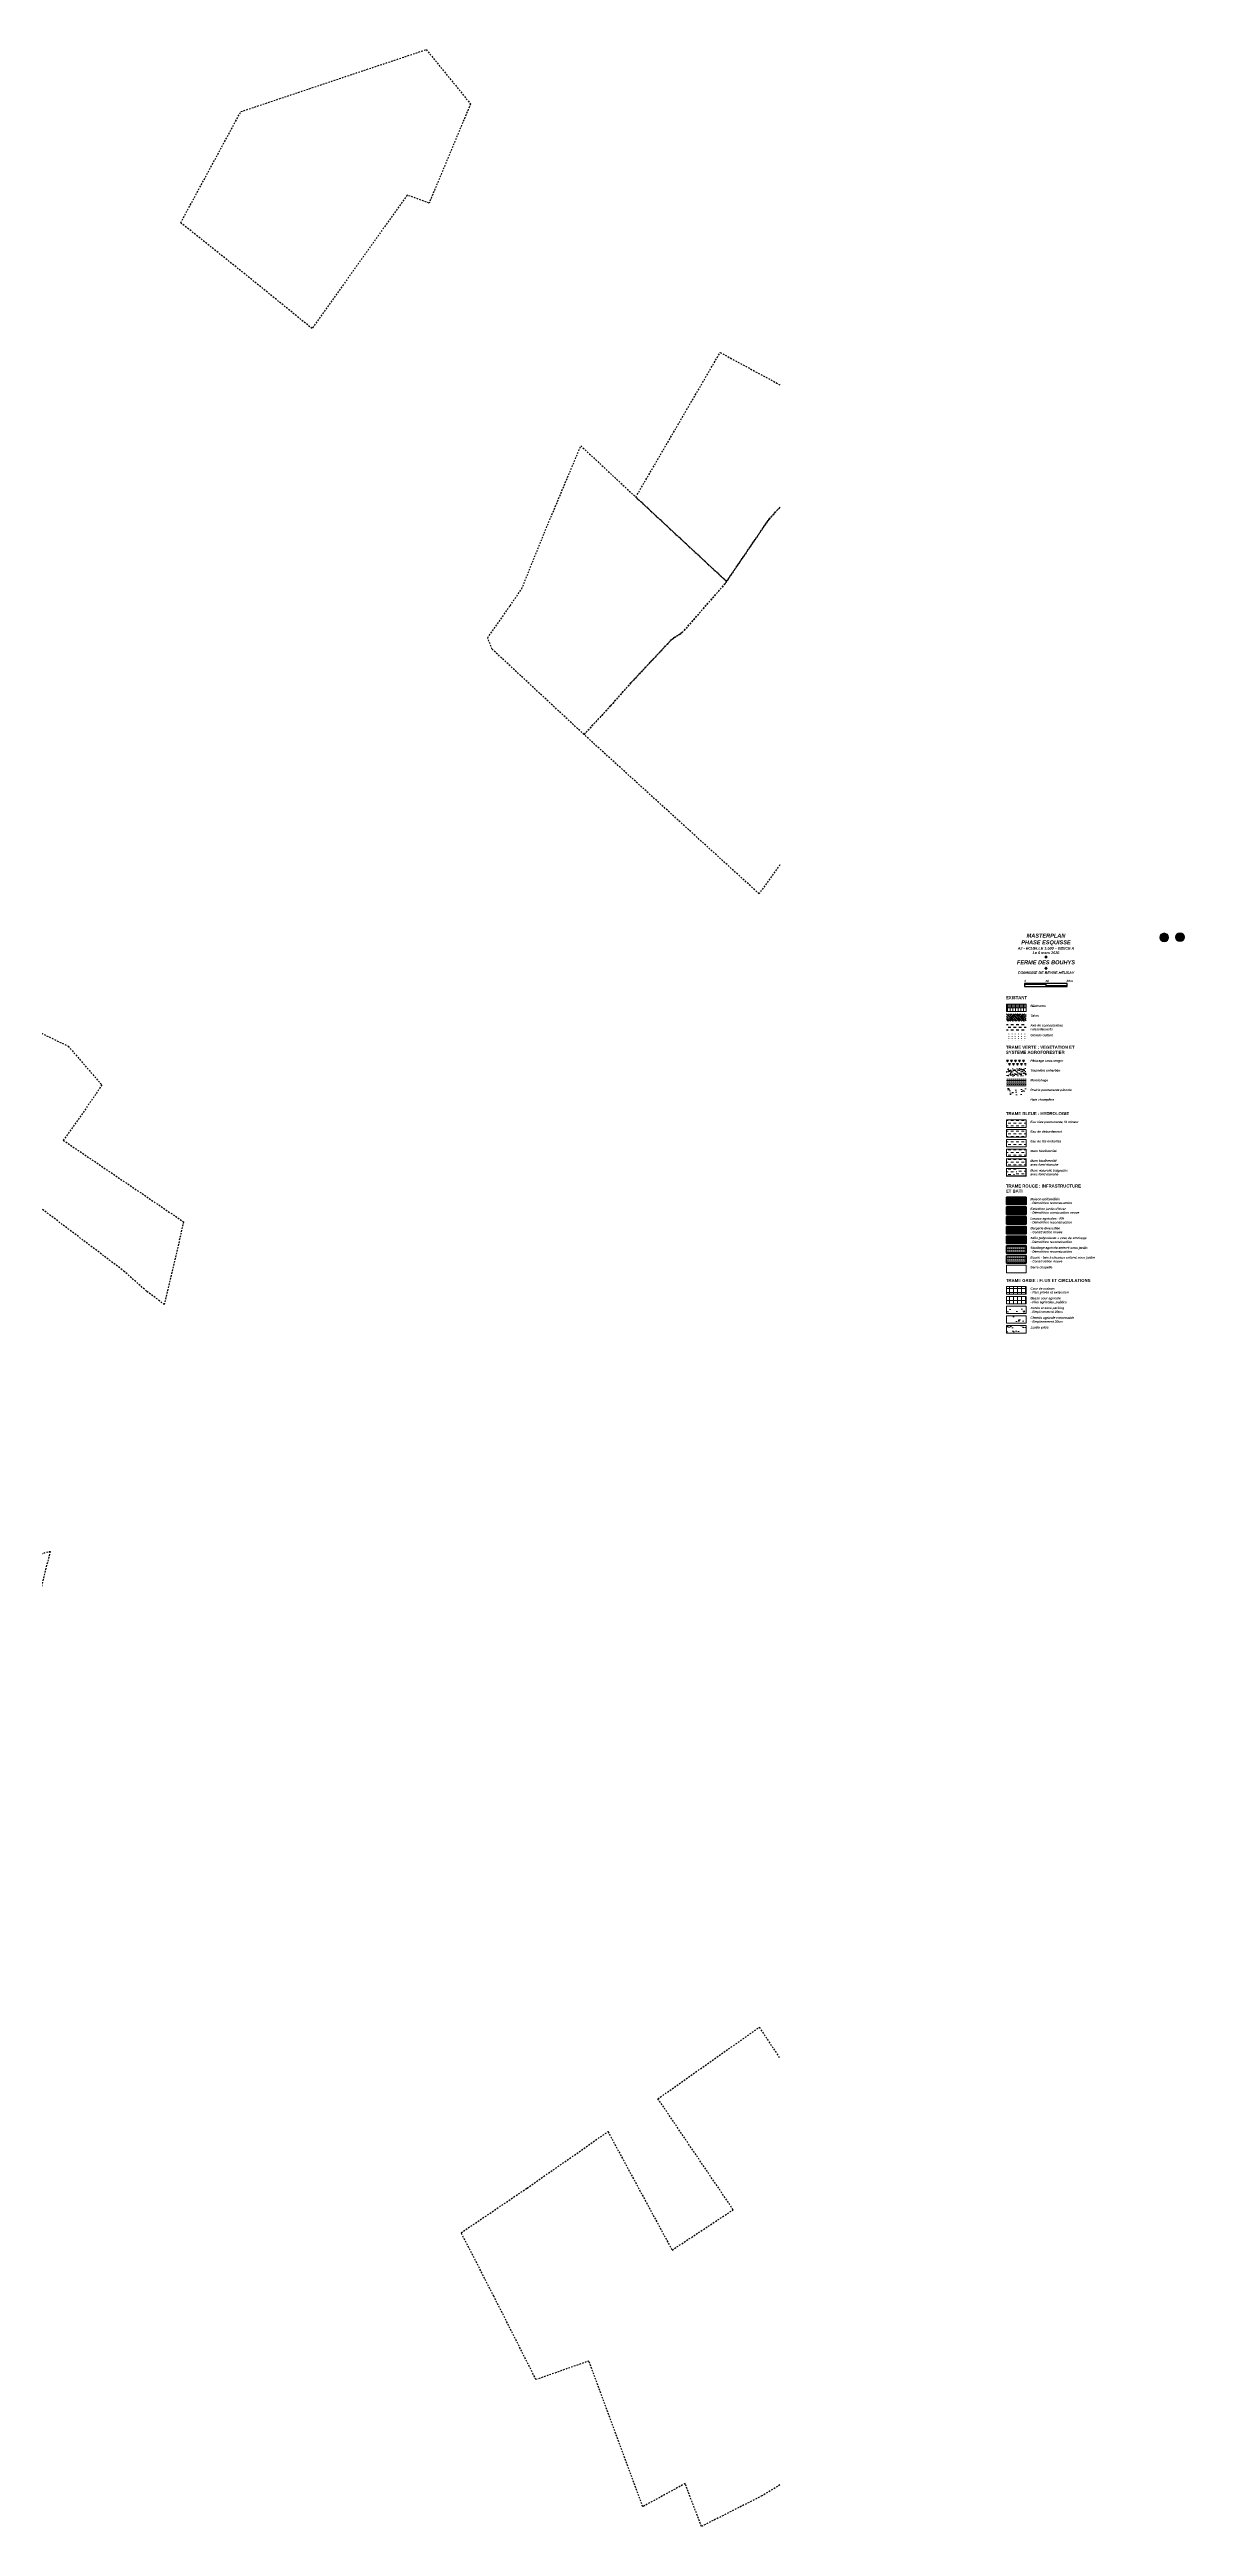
# Model space of a CAD drawing. Header units: centimetres. Extents: x 0 to 642158, y -847 to 649707.
# Drawn here: x 243738 to 244269, y 146318 to 147479 of the extents above; entities that cross this region are included whole.
import ezdxf

# ---------------------------------------------------------------- set-up
doc = ezdxf.new("R2010")
doc.units = ezdxf.units.CM
doc.header["$MEASUREMENT"] = 0
doc.linetypes.add('JIS_02_0.7', pattern=[1.35, 0.75, -0.6])
doc.layers.add('MEV_affectation terres_Ha', color=7, linetype='Continuous', lineweight=15, transparency=0.32)
doc.layers.add('MEV_flux_Ha', color=7, linetype='Continuous', lineweight=15, transparency=0.32)
for name, color, linetype, lineweight in [('MEV_batiment_Ha', 7, 'Continuous', 15), ('MEV_batiment_V', 7, 'Continuous', 20), ('MEV_hydro_V', 5, 'Continuous', 15), ('MEV_legende', 7, 'Continuous', 5), ('MEV_sol_Ha', 252, 'Continuous', 5), ('WAL_parcellaire agricole', 7, 'JIS_02_0.7', 25)]:
    doc.layers.add(name, color=color, linetype=linetype, lineweight=lineweight)
doc.layers.add('MEV_hydro_Ha', color=7, linetype='Continuous', lineweight=30, true_color=0x0000f9)
doc.styles.add('MEV 1', font='Helvetica.ttf')
pattern_1 = [(0, (52365.43964787683, 9082.236219999235), (1.25, 1.25), [1.25, -1.25])]
pattern_2 = [(90, (52365.43964787683, 9082.236219999235), (-1.875, 3.33066907387547e-16), []), (180, (52365.43964787683, 9082.236219999235), (-3.33066907387547e-16, -1.875), [])]
pattern_3 = [(95, (52365.43964787683, 9086.795171928447), (5.515519991722208, 4.628070788119675), [0.75, -8.25]), (40.00000000000002, (52365.43964787683, 9086.795171928447), (-6.299921673908858, 4.337681495980274), [0.6, -6.6]), (145.45144446, (52365.89927453245, 9087.180844491988), (-0.7844016433795993, 8.965752213322599), [0.63740192, -7.01142112]), (91.18419999999988, (52364.02543431445, 9088.20938549083), (8.71693387946328, 6.376137762145186), [1.124999999999999, -12.37499999999999]), (141.63563549, (52364.75184547846, 9088.740729836543), (-0.2790006838437638, 13.49711668190895), [0.95610342, -10.5171376]), (36.18416399000002, (52364.02543431445, 9088.20938549083), (-0.2790006846561939, 13.49711667396096), [0.9, -9.90000001]), (66, (52365.08609448624, 9088.562938881427), (7.067715721143024, 1.373824764677699), [0.7499999999999989, -8.249999999999982]), (11.00000000000003, (52365.08609448624, 9088.562938881427), (-3.407085930619541, 6.848084353987662), [0.6, -6.6]), (116.45144474, (52365.67507079235, 9088.677424277616), (3.660629749971533, 8.22190905583728), [0.6374019000000001, -7.01142112]), (82.50000000000001, (52365.43964787683, 9086.795171928447), (-2.267931853063402, 2.439898176125473), [0, -6.519999999999991, 0, -6.699999999999991, 0, -6.624999999999991]), (52.49999999999999, (52365.43964787683, 9086.795171928447), (-0.9287294220246003, 4.649094499003634), [0, -3.82, 0, -6.37, 0, -2.525]), (12.5, (52363.86279975477, 9085.218323806388), (3.934181673192062, 3.615207618148606), [0, -2.5, 0, -7.8, 0, -10.35]), (2.499999999999997, (52363.15569297361, 9084.511217025225), (3.415899831984662, 4.831598068739489), [0, -3.25, 0, -5.18, 0, -7.35])]

msp = doc.modelspace()

# ---------------------------------------------------------------- hatches: boundary and pattern name
at = {"layer": 'MEV_affectation terres_Ha'}
h = msp.add_hatch(color=2, dxfattribs=at)
h.dxf.hatch_style = 1
edge = h.paths.add_edge_path()
edge.add_arc((244259.7134432892, 147062.9618104201), 2.071368087149498, 0, 360)
at = {"layer": 'MEV_affectation terres_Ha', "true_color": 0xffffff}
h = msp.add_hatch(color=7, dxfattribs=at)
h.dxf.hatch_style = 1
edge = h.paths.add_edge_path()
edge.add_arc((244267.0992578612, 147063.0769000103), 2.071368087149498, 0, 360)
at = {"layer": 'MEV_affectation terres_Ha'}
h = msp.add_hatch(dxfattribs=at)
h.set_pattern_fill('ACAD_ISO07W100', color=250, scale=0.3, angle=90)
h.set_pattern_definition([(90, (52365.43964787683, 9082.236219999235), (-1.5, 9.184850993605148e-17), [0.15, -0.8999999999999999])])
h.paths.add_polyline_path([(244185.8944188386, 147018.0817775007), (244194.9824323386, 147018.0817775007), (244194.9824323386, 147014.5795538153), (244185.8944188386, 147014.5795538153)])
h = msp.add_hatch(dxfattribs=at)
h.set_pattern_fill('TRIANG', color=256, scale=5)
h.set_pattern_definition([(59.99999999999999, (52365.43964787683, 9077.677268070023), (-0.9374999981849642, 1.623797631047911), [0.9375, -0.9375]), (120, (52365.43964787683, 9077.677268070023), (-1.874999998184965, 1.047911479812313e-09), [0.9375, -0.9375]), (0, (52364.97089787683, 9078.489166885032), (0.9375, 1.62379763), [0.9375, -0.9375])])
h.paths.add_polyline_path([(244185.8944188386, 147006.0858528009), (244194.9824323386, 147006.0858528009), (244194.9824323386, 147002.5836291155), (244185.8944188386, 147002.5836291155)])
h = msp.add_hatch(dxfattribs=at)
h.set_pattern_fill('AR-SAND', color=256, scale=0.75)
h.set_pattern_definition([(37.50000000000001, (52365.43964787683, 9077.677268070023), (-0.04724501858220612, 1.445117826759869), [0, -1.14, 0, -1.275, 0, -1.21875]), (7.499999999999999, (52365.43964787683, 9077.677268070023), (1.327332528950795, 2.116609548922305), [0, -0.615, 0, -1.0275, 0, -0.39375]), (327.5, (52364.51714787685, 9077.677268070023), (2.335606396313621, 0.004244290152723373), [0, -0.375, 0, -1.35, 0, -1.7625]), (317.5, (52364.51714787685, 9077.677268070023), (2.25459495342922, 0.658256673700687), [0, -0.1875, 0, -0.885, 0, -1.0125])])
h.paths.add_polyline_path([(244185.8944188386, 147001.5330420575), (244194.9824323386, 147001.5330420575), (244194.9824323386, 146998.0308183572), (244185.8944188386, 146998.0308183572)])
h = msp.add_hatch(dxfattribs=at)
h.set_pattern_fill('ANSI33', scale=5, angle=135)
h.set_pattern_definition([(180, (52365.43964787683, 9082.236219999235), (-2.220446049250313e-16, -1.25), []), (180, (52364.81464787788, 9082.861219998187), (-2.220446049250313e-16, -1.25), [0.625, -0.3125])])
h.paths.add_polyline_path([(244185.8944188386, 146996.9740901283), (244194.9824323386, 146996.9740901283), (244194.9824323386, 146993.4718664429), (244185.8944188386, 146993.4718664429)])
h = msp.add_hatch(dxfattribs=at)
h.set_pattern_fill('AR-SAND', scale=2)
h.set_pattern_definition([(37.50000000000001, (52365.43964787683, 9082.236219999235), (-0.1259867162192163, 3.853647538026317), [0, -3.04, 0, -3.4, 0, -3.25]), (7.499999999999999, (52365.43964787683, 9082.236219999235), (3.539553410535454, 5.644292130459481), [0, -1.64, 0, -2.74, 0, -1.05]), (327.5, (52362.97964787684, 9082.236219999235), (6.22828372350299, 0.011318107073929), [0, -1, 0, -3.6, 0, -4.7]), (317.5, (52362.97964787684, 9082.236219999235), (6.012253209144587, 1.755351129868499), [0, -0.5, 0, -2.36, 0, -2.7])])
h.paths.add_polyline_path([(244185.8944188386, 146992.415138214), (244194.9824323386, 146992.415138214), (244194.9824323386, 146988.9129145286), (244185.8944188386, 146988.9129145286)])
at = {"layer": 'MEV_affectation terres_Ha', "true_color": 0xffffff}
h = msp.add_hatch(dxfattribs=at)
h.set_pattern_fill('DASH', scale=10)
h.set_pattern_definition(pattern_1)
h.paths.add_polyline_path([(244185.8944188386, 146977.4607097356), (244194.9824323386, 146977.4607097356), (244194.9824323386, 146973.9584860502), (244185.8944188386, 146973.9584860502)])
h = msp.add_hatch(dxfattribs=at)
h.set_pattern_fill('DASH', scale=10)
h.set_pattern_definition(pattern_1)
h.paths.add_polyline_path([(244185.8944188386, 146972.9078989922), (244194.9824323386, 146972.9078989922), (244194.9824323386, 146969.4056752919), (244185.8944188386, 146969.4056752919)])
h = msp.add_hatch(dxfattribs=at)
h.set_pattern_fill('DASH', scale=10)
h.set_pattern_definition(pattern_1)
h.paths.add_polyline_path([(244185.8944188386, 146968.3489470629), (244194.9824323386, 146968.3489470629), (244194.9824323386, 146964.8467233776), (244185.8944188386, 146964.8467233776)])
h = msp.add_hatch(dxfattribs=at)
h.set_pattern_fill('DASH', scale=10)
h.set_pattern_definition(pattern_1)
h.paths.add_polyline_path([(244185.8944188386, 146963.7899951337), (244194.9824323386, 146963.7899951337), (244194.9824323386, 146960.2877714483), (244185.8944188386, 146960.2877714483)])
h = msp.add_hatch(dxfattribs=at)
h.set_pattern_fill('DASH', scale=10)
h.set_pattern_definition([(0, (52365.43964787683, 9077.677268070023), (1.25, 1.25), [1.25, -1.25])])
h.paths.add_polyline_path([(244185.8944188386, 146959.2310432045), (244194.9824323386, 146959.2310432045), (244194.9824323386, 146955.7288195191), (244185.8944188386, 146955.7288195191)])
h = msp.add_hatch(dxfattribs=at)
h.set_pattern_fill('DASH', scale=10)
h.set_pattern_definition([(0, (52365.43964787683, 9073.118316140812), (1.25, 1.25), [1.25, -1.25])])
h.paths.add_polyline_path([(244185.8944188386, 146954.6720912753), (244191.9500555877, 146954.6720912753), (244189.0177688159, 146951.1698675899), (244185.8944188386, 146951.1698675899)])
h = msp.add_hatch(dxfattribs=at)
h.set_pattern_fill('DASH', scale=10)
h.set_pattern_definition(pattern_1)
h.paths.add_polyline_path([(244191.8839172342, 146954.6720912753), (244189.0209838747, 146951.1698675899), (244194.9824323386, 146951.1698675899), (244194.9824323386, 146954.6720912753)])
at = {"layer": 'MEV_affectation terres_Ha', "true_color": 0xf40000}
h = msp.add_hatch(color=1, dxfattribs=at)
h.dxf.hatch_style = 1
h.paths.add_polyline_path([(244185.8944188386, 146941.2554680399), (244194.9824323386, 146941.2554680399), (244194.9824323386, 146937.7532443546), (244185.8944188386, 146937.7532443546)])
at = {"layer": 'MEV_affectation terres_Ha', "true_color": 0xf97c00}
h = msp.add_hatch(color=30, dxfattribs=at)
h.dxf.hatch_style = 1
h.paths.add_polyline_path([(244185.8944188386, 146936.7026572965), (244194.9824323386, 146936.7026572965), (244194.9824323386, 146933.2004335962), (244185.8944188386, 146933.2004335962)])
at = {"layer": 'MEV_affectation terres_Ha'}
h = msp.add_hatch(color=150, dxfattribs=at)
h.dxf.hatch_style = 1
h.paths.add_polyline_path([(244185.8944188386, 146932.1437053673), (244194.9824323386, 146932.1437053673), (244194.9824323386, 146928.6414816819), (244185.8944188386, 146928.6414816819)])
at = {"layer": 'MEV_affectation terres_Ha', "true_color": 0x009500}
h = msp.add_hatch(color=94, dxfattribs=at)
h.dxf.hatch_style = 1
h.paths.add_polyline_path([(244185.8944188386, 146927.5847534381), (244194.9824323386, 146927.5847534381), (244194.9824323386, 146924.0825297527), (244185.8944188386, 146924.0825297527)])
at = {"layer": 'MEV_affectation terres_Ha', "true_color": 0xf400f4}
h = msp.add_hatch(color=6, dxfattribs=at)
h.dxf.hatch_style = 1
h.paths.add_polyline_path([(244185.8944188386, 146923.0258015089), (244194.9824323386, 146923.0258015089), (244194.9824323386, 146919.5235778235), (244185.8944188386, 146919.5235778235)])
at = {"layer": 'MEV_affectation terres_Ha'}
h = msp.add_hatch(dxfattribs=at)
h.set_pattern_fill('ANSI33', scale=5, angle=135)
h.set_pattern_definition([(180, (0, -4.558951929211617), (-2.220446049250313e-16, -1.25), []), (180, (-0.6249999989522621, -3.933951930259354), (-2.220446049250313e-16, -1.25), [0.625, -0.3125])])
h.paths.add_polyline_path([(244185.8944188386, 146918.4668495797), (244194.9824323386, 146918.4668495797), (244194.9824323386, 146914.9646258943), (244185.8944188386, 146914.9646258943)])
h = msp.add_hatch(dxfattribs=at)
h.set_pattern_fill('ANSI33', scale=5, angle=135)
h.set_pattern_definition([(180, (0, 0), (-2.220446049250313e-16, -1.25), []), (180, (-0.6249999989522621, 0.6249999989522621), (-2.220446049250313e-16, -1.25), [0.625, -0.3125])])
h.paths.add_polyline_path([(244185.8944188386, 146913.9078976504), (244194.9824323386, 146913.9078976504), (244194.9824323386, 146910.4056739651), (244185.8944188386, 146910.4056739651)])
at = {"layer": 'MEV_affectation terres_Ha', "true_color": 0xffffff}
h = msp.add_hatch(dxfattribs=at)
h.set_pattern_fill('ANSI37', scale=15, angle=45)
h.set_pattern_definition(pattern_2)
h.paths.add_polyline_path([(244185.8944188386, 146899.3512364546), (244194.9824323386, 146899.3512364546), (244194.9824323386, 146895.8490127692), (244185.8944188386, 146895.8490127692)])
h = msp.add_hatch(dxfattribs=at)
h.set_pattern_fill('ANSI37', scale=15, angle=45)
h.set_pattern_definition(pattern_2)
h.paths.add_polyline_path([(244185.8944188386, 146894.7984257111), (244194.9824323386, 146894.7984257111), (244194.9824323386, 146891.2962020109), (244185.8944188386, 146891.2962020109)])
at = {"layer": 'MEV_affectation terres_Ha'}
h = msp.add_hatch(dxfattribs=at)
h.set_pattern_fill('AR-SAND', scale=2)
h.set_pattern_definition([(37.50000000000001, (52365.43964787683, 9086.795171928447), (-0.1259867162192163, 3.853647538026317), [0, -3.04, 0, -3.4, 0, -3.25]), (7.499999999999999, (52365.43964787683, 9086.795171928447), (3.539553410535454, 5.644292130459481), [0, -1.64, 0, -2.74, 0, -1.05]), (327.5, (52362.97964787684, 9086.795171928447), (6.22828372350299, 0.011318107073929), [0, -1, 0, -3.6, 0, -4.7]), (317.5, (52362.97964787684, 9086.795171928447), (6.012253209144587, 1.755351129868499), [0, -0.5, 0, -2.36, 0, -2.7])])
h.paths.add_polyline_path([(244185.8944188386, 146881.1215699235), (244194.9824323386, 146881.1215699235), (244194.9824323386, 146877.6193462381), (244185.8944188386, 146877.6193462381)])
at = {"layer": 'MEV_batiment_Ha', "transparency": 33554687}
h = msp.add_hatch(dxfattribs=at)
h.set_pattern_fill('ANSI31', color=256, scale=5, angle=45)
h.set_pattern_definition([(90, (0, -2.019563168403693), (-0.625, 1.110223024625157e-16), [])])
h.paths.add_polyline_path([(244185.8944188386, 147030.0013802599), (244194.9824323386, 147030.0013802599), (244194.9824323386, 147031.7524921026), (244185.8944188386, 147031.7524921026)])
h = msp.add_hatch(dxfattribs=at)
h.set_pattern_fill('ANSI31', color=256, scale=10, angle=45)
h.set_pattern_definition([(90, (0, -2.019563168403693), (-1.25, 2.220446049250313e-16), [])])
h.paths.add_polyline_path([(244185.8944188386, 147030.0013802599), (244194.9824323386, 147030.0013802599), (244194.9824323386, 147028.2502684172), (244185.8944188386, 147028.2502684172)])
at = {"layer": 'MEV_flux_Ha', "transparency": 33554605}
h = msp.add_hatch(dxfattribs=at)
h.set_pattern_fill('AR-CONC', angle=45)
h.set_pattern_definition(pattern_3)
h.paths.add_polyline_path([(244185.8944188386, 146890.2394737819), (244194.9824323386, 146890.2394737819), (244194.9824323386, 146886.7372500965), (244185.8944188386, 146886.7372500965)])
h = msp.add_hatch(dxfattribs=at)
h.set_pattern_fill('AR-CONC', angle=45)
h.set_pattern_definition(pattern_3)
h.paths.add_polyline_path([(244185.8944188386, 146885.6805218527), (244194.9824323386, 146885.6805218527), (244194.9824323386, 146882.1782981673), (244185.8944188386, 146882.1782981673)])
at = {"layer": 'MEV_hydro_Ha', "transparency": 33554687}
h = msp.add_hatch(dxfattribs=at)
h.set_pattern_fill('DASH', color=256, scale=10)
h.set_pattern_definition(pattern_1)
h.paths.add_polyline_path([(244185.8944188386, 147022.6407294299), (244194.9824323386, 147022.6407294299), (244194.9824323386, 147019.1385057445), (244185.8944188386, 147019.1385057445)])
at = {"layer": 'MEV_sol_Ha', "transparency": 33554687}
h = msp.add_hatch(dxfattribs=at)
h.set_pattern_fill('AR-PARQ1', color=256, scale=0.3, angle=45)
h.set_pattern_definition([(135, (52365.43964787683, 9082.236219999235), (-5.091168824543141, 4.440892098500626e-16), [3.6, -3.6]), (135, (52365.86391194555, 9082.66048406795), (-5.091168824543141, 4.440892098500626e-16), [3.6, -3.6]), (135, (52366.28817601426, 9083.084748136665), (-5.091168824543141, 4.440892098500626e-16), [3.6, -3.6]), (135, (52366.71244008298, 9083.50901220538), (-5.091168824543141, 4.440892098500626e-16), [3.6, -3.6]), (135, (52367.13670415169, 9083.933276274096), (-5.091168824543141, 4.440892098500626e-16), [3.6, -3.6]), (135, (52367.56096822038, 9084.357540342782), (-5.091168824543141, 4.440892098500626e-16), [3.6, -3.6]), (135, (52367.98523228909, 9084.781804411497), (-5.091168824543141, 4.440892098500626e-16), [3.6, -3.6]), (45, (52362.89406346457, 9084.781804411497), (5.091168824543141, -4.440892098500626e-16), [3.6, -3.6]), (45, (52362.46979939585, 9085.206068480213), (5.091168824543141, -4.440892098500626e-16), [3.6, -3.6]), (45, (52362.04553532714, 9085.630332548928), (5.091168824543141, -4.440892098500626e-16), [3.6, -3.6]), (45, (52361.62127125842, 9086.054596617643), (5.091168824543141, -4.440892098500626e-16), [3.6, -3.6]), (45, (52361.19700718971, 9086.478860686359), (5.091168824543141, -4.440892098500626e-16), [3.6, -3.6]), (45, (52360.77274312099, 9086.903124755074), (5.091168824543141, -4.440892098500626e-16), [3.6, -3.6]), (45, (52360.34847905228, 9087.327388823789), (5.091168824543141, -4.440892098500626e-16), [3.6, -3.6])])
h.paths.add_polyline_path([(244185.8944188386, 147027.1996813591), (244194.9824323386, 147027.1996813591), (244194.9824323386, 147023.6974576588), (244185.8944188386, 147023.6974576588)])

# ---------------------------------------------------------------- linework, layer by layer
at = {"transparency": 33554687, "const_width": 0.7146639020299155}
for points in [[(244194.3288247051, 147041.019931193), (244204.32882472, 147041.019931193)], [(244204.32882472, 147040.3052672851), (244214.3288247051, 147040.3052672851)]]:
    msp.add_lwpolyline(points, dxfattribs=at)
at = {"transparency": 33554687}
msp.add_lwpolyline([(244194.3288247051, 147039.9479353386), (244214.3288247051, 147039.9479353386), (244214.3288247051, 147041.3772631395), (244194.3288247051, 147041.3772631395)], close=True, dxfattribs=at)
msp.add_lwpolyline([(244204.32882472, 147041.3772631395), (244204.32882472, 147039.9479353386)], dxfattribs=at)
at = {"layer": 'MEV_batiment_V', "color": 1, "lineweight": 50, "transparency": 33554687}
for points in [[(244185.8944188386, 146941.2554680399), (244194.9824323386, 146941.2554680399), (244194.9824323386, 146937.7532443546), (244185.8944188386, 146937.7532443546)], [(244185.8944188386, 146936.7026572965), (244194.9824323386, 146936.7026572965), (244194.9824323386, 146933.2004335962), (244185.8944188386, 146933.2004335962)], [(244185.8944188386, 146932.1437053673), (244194.9824323386, 146932.1437053673), (244194.9824323386, 146928.6414816819), (244185.8944188386, 146928.6414816819)], [(244185.8944188386, 146927.5847534381), (244194.9824323386, 146927.5847534381), (244194.9824323386, 146924.0825297527), (244185.8944188386, 146924.0825297527)], [(244185.8944188386, 146923.0258015089), (244194.9824323386, 146923.0258015089), (244194.9824323386, 146919.5235778235), (244185.8944188386, 146919.5235778235)], [(244185.8944188386, 146918.4668495797), (244194.9824323386, 146918.4668495797), (244194.9824323386, 146914.9646258943), (244185.8944188386, 146914.9646258943)], [(244185.8944188386, 146913.9078976504), (244194.9824323386, 146913.9078976504), (244194.9824323386, 146910.4056739651), (244185.8944188386, 146910.4056739651)]]:
    msp.add_lwpolyline(points, close=True, dxfattribs=at)
at = {"layer": 'MEV_batiment_V', "transparency": 33554687}
for points in [[(244185.8944188386, 146909.3489457212), (244194.9824323386, 146909.3489457212), (244194.9824323386, 146905.8467220358), (244185.8944188386, 146905.8467220358)], [(244185.8944188386, 146899.3512364546), (244194.9824323386, 146899.3512364546), (244194.9824323386, 146895.8490127692), (244185.8944188386, 146895.8490127692)], [(244185.8944188386, 146894.7984257111), (244194.9824323386, 146894.7984257111), (244194.9824323386, 146891.2962020109), (244185.8944188386, 146891.2962020109)], [(244185.8944188386, 146890.2394737819), (244194.9824323386, 146890.2394737819), (244194.9824323386, 146886.7372500965), (244185.8944188386, 146886.7372500965)], [(244185.8944188386, 146885.6805218527), (244194.9824323386, 146885.6805218527), (244194.9824323386, 146882.1782981673), (244185.8944188386, 146882.1782981673)], [(244185.8944188386, 146881.1215699235), (244194.9824323386, 146881.1215699235), (244194.9824323386, 146877.6193462381), (244185.8944188386, 146877.6193462381)]]:
    msp.add_lwpolyline(points, close=True, dxfattribs=at)
at = {"layer": 'MEV_hydro_V', "transparency": 33554687}
for points in [[(244185.8944188386, 146977.4607097356), (244194.9824323386, 146977.4607097356), (244194.9824323386, 146973.9584860502), (244185.8944188386, 146973.9584860502)], [(244185.8944188386, 146972.9078989922), (244194.9824323386, 146972.9078989922), (244194.9824323386, 146969.4056752919), (244185.8944188386, 146969.4056752919)], [(244185.8944188386, 146968.3489470629), (244194.9824323386, 146968.3489470629), (244194.9824323386, 146964.8467233776), (244185.8944188386, 146964.8467233776)], [(244185.8944188386, 146963.7899951337), (244194.9824323386, 146963.7899951337), (244194.9824323386, 146960.2877714483), (244185.8944188386, 146960.2877714483)]]:
    msp.add_lwpolyline(points, close=True, dxfattribs=at)
at = {"layer": 'MEV_hydro_V', "transparency": 33554687, "const_width": 0.5}
for points in [[(244185.8944188386, 146959.2310432045), (244194.9824323386, 146959.2310432045), (244194.9824323386, 146955.7288195191), (244185.8944188386, 146955.7288195191)], [(244185.8944188386, 146954.6720912753), (244194.9824323386, 146954.6720912753), (244194.9824323386, 146951.1698675899), (244185.8944188386, 146951.1698675899)]]:
    msp.add_lwpolyline(points, close=True, dxfattribs=at)
at = {"layer": 'MEV_legende', "transparency": 33554687}
for points in [[(244185.8944188386, 147030.0013802599), (244194.9824323386, 147030.0013802599), (244194.9824323386, 147031.7524921026), (244185.8944188386, 147031.7524921026)], [(244185.8944188386, 147030.0013802599), (244194.9824323386, 147030.0013802599), (244194.9824323386, 147028.2502684172), (244185.8944188386, 147028.2502684172)]]:
    msp.add_lwpolyline(points, close=True, dxfattribs=at)
for centre in [(244259.7134432892, 147062.9618104201), (244267.0992578612, 147063.0769000103)]:
    msp.add_circle(centre, 2.071368087149498, dxfattribs=at)
at = {"layer": 'WAL_parcellaire agricole', "transparency": 33554687}
for points in [[(243934.854063345, 147453.466174625), (243915.45406282, 147406.986175061), (243905.124062859, 147410.736174922), (243860.684062781, 147348.186174626), (243828.22416277, 147374.556174309), (243799.134162922, 147397.776173851), (243827.314163139, 147449.856173867), (243914.114063301, 147478.936174506), (243934.854063345, 147453.466174625)], [(244079.762153391, 147264.528001459), (244074.499565238, 147258.749473404), (244054.749564928, 147229.749473537), (244012.249564292, 147269.249474062), (244051.749564927, 147336.999473817), (244079.7620314, 147321.863706063)], [(243944.999563423, 147197.999474478), (243942.889563383, 147203.249474518), (243953.389563495, 147218.379474467), (243958.824063557, 147226.216174443), (243969.324063662, 147252.306174436), (243986.499563866, 147293.249474392), (244012.249564292, 147269.249474062), (244054.749564928, 147229.749473537), (244054.034064921, 147228.646173544), (244033.999564633, 147205.749473671), (244029.249564568, 147202.749473712), (244009.999564321, 147182.24947383), (244000.499564205, 147171.499473889), (243987.999564062, 147157.999473953), (243944.999563423, 147197.999474478)], [(244079.762407053, 147096.922546451), (244069.964065041, 147083.446173077), (243987.999564062, 147157.999473953), (244000.499564205, 147171.499473889), (244009.999564321, 147182.24947383), (244029.249564568, 147202.749473712), (244033.999564633, 147205.749473671), (244054.034064921, 147228.646173544), (244054.749564928, 147229.749473537), (244074.499565238, 147258.749473404), (244079.7621533911, 147264.5279890736)], [(243690.428864686, 147041.232672947), (243700.164164546, 147059.616172986), (243716.094164566, 147041.896173065), (243714.624164633, 147030.076173064), (243715.724164643, 147026.996173072), (243746.474164576, 147011.976173196), (243762.144164581, 146993.87617325), (243759.304164619, 146989.326173233), (243744.164164795, 146967.906173178), (243800.504164678, 146929.716173294), (243791.454164893, 146890.976173216), (243783.134164913, 146897.206173213), (243772.724164932, 146906.476173212), (243703.544165046, 146958.916173054), (243661.227265106, 146987.439672887), (243677.443364923, 147007.14017293), (243682.805364813, 147022.560572925), (243686.521464746, 147031.992072942), (243690.428864686, 147041.232672947)], [(243638.332866347, 146749.332773207), (243737.999565623, 146775.332773142), (243729.99956572, 146743.332773154)], [(244079.761653589, 146337.959932975), (244071.32406586, 146332.81617259), (244042.994065494, 146318.486172586), (244035.354065375, 146338.606172587), (244015.499565118, 146327.749472573), (243990.325864765, 146395.99457261), (243965.504064462, 146387.286172615), (243945.80406424, 146426.286172668), (243930.464064233, 146456.096172724), (243961.344064429, 146477.026172698), (243999.194064814, 146503.456172661), (244029.244065174, 146447.976172611), (244057.874565465, 146466.874472581), (244022.624565035, 146518.874472633), (244070.083665435, 146552.342772551), (244079.762154407, 146537.736959117)]]:
    msp.add_lwpolyline(points, dxfattribs=at)

# ---------------------------------------------------------------- texts
at = {"transparency": 33554687, "attachment_point": 1, "style": 'MEV 1'}
for s, width, gutter_width, heights, insert, char_height in [('\\pxqc;{\\fHelvetica|b1|i1|c0|p0;\\H1.5x;MASTERPLAN\\PPHASE ESQUISSE\\P\\H0.66667x;A2 - ÉCHELLE 1:500 – INDICE A\\PLe 6 mars 2026\\P\\fArial Unicode MS|b1|i0|c0|p0;◆\\P\\fHelvetica|b1|i1|c0|p0;\\H1.49999x;FERME DES BOUHYS\\fHelvetica|b1|i0|c0|p0;\\H0.66667x;\\P\\fArial Unicode MS|b1|i0|c0|p0;◆\\P\\fHelvetica|b1|i1|c0|p0;COMMUNE DE BEYNE-HEUSAY}', 67.86098035668148, 31.2355212076741, [31.56846644318011], (244170.3979394523, 147064.7341909393), 1.249420848306964), ('\\pxql;{\\fHelvetica|b1|i1|c0|p0;0}', 20.57836885568772, 35.73319510149577, [0], (244194.2245144608, 147043.081830259), 1.071995853044873), ('\\pxql;{\\fHelvetica|b1|i1|c0|p0;10}', 20.57836885568772, 35.73319510149577, [0], (244203.9857359143, 147043.081830259), 1.071995853044873), ('\\pxql;{\\fHelvetica|b1|i1|c0|p0;20m}', 20.57836885568772, 35.73319510149577, [0], (244213.8869820597, 147043.081830259), 1.071995853044873), ('\\pxql;{\\fHelvetica|b1|i0|c0|p0;EXISTANT}', 62.3410624112713, 35.73319510149577, [0], (244185.5749005109, 147035.4468976136), 1.429327804059831), ('\\pxql;{\\fHelvetica|b1|i1|c0|p0;Bâtiments}', 20.57836885568772, 35.73319510149577, [0], (244197.046123597, 147031.3991899588), 1.071995853044873), ('\\pxql;{\\fHelvetica|b1|i1|c0|p0;Axe de concentration ruissellements}', 19.79960995265369, 35.73319510149577, [0], (244197.046123597, 147022.2874272861), 1.071995853044873), ('\\pxql;{\\fHelvetica|b1|i1|c0|p0;Grande culture}', 28.97391065465139, 35.73319510149577, [0], (244197.046123597, 147017.7284753569), 1.071995853044873), ('{\\fHelvetica|b1|i1|c0|p0;Talus}', 20.57836885568772, 35.73319510149577, [0], (244197.046123597, 147026.8463792153), 1.071995853044873), ('\\pxql;{\\fHelvetica|b1|i0|c0|p0;TRAME VERTE : VEGETATION ET SYSTEME AGROFORESTIER}', 33.14875677470819, 35.73319510149577, [0], (244185.5749005109, 147012.2217498761), 1.429327804059831), ('\\pxql;{\\fHelvetica|b1|i1|c0|p0;Pâturage sous verger}', 20.57836885568772, 35.73319510149577, [0], (244197.046123597, 147005.7325506572), 1.071995853044873), ('\\pxql;{\\fHelvetica|b1|i1|c0|p0;Maraîchage}', 20.57836885568772, 35.73319510149577, [0], (244197.046123597, 146996.6207879845), 1.071995853044873), ('{\\fHelvetica|b1|i1|c0|p0;Tournière enherbée}', 20.57836885568772, 35.73319510149577, [0], (244197.046123597, 147001.1797399137), 1.071995853044873), ('\\pxql;{\\fHelvetica|b1|i1|c0|p0;Prairie permanente pâturée}', 20.57836885568772, 35.73319510149577, [0], (244197.046123597, 146992.0618360702), 1.071995853044873), ('\\pxql;{\\fHelvetica|b1|i1|c0|p0;Haie champêtre}', 20.57836885568772, 35.73319510149577, [0], (244197.046123597, 146987.5028841559), 1.071995853044873), ('\\pxql;{\\fHelvetica|b1|i0|c0|p0;TRAME BLEUE : HYDROLOGIE}', 62.3410624112713, 35.73319510149577, [0], (244185.5749005109, 146981.1551152466), 1.429327804059831), ('{\\fHelvetica|b1|i1|c0|p0;Eau vive permanente, lit mineur}', 24.57004551640798, 35.73319510149577, [0], (244197.046123597, 146977.1074075918), 1.071995853044873), ('{\\fHelvetica|b1|i1|c0|p0;Eau de débordement}', 20.57836885568772, 35.73319510149577, [0], (244197.046123597, 146972.5545968484), 1.071995853044873), ('{\\fHelvetica|b1|i1|c0|p0;Eau de lits emboîtés}', 20.57836885568772, 35.73319510149577, [0], (244197.046123597, 146967.9956449192), 1.071995853044873), ('{\\fHelvetica|b1|i1|c0|p0;Mare biodiversité}', 20.57836885568772, 35.73319510149577, [0], (244197.046123597, 146963.43669299), 1.071995853044873), ('{\\fHelvetica|b1|i1|c0|p0;Mare biodiversité avec fond étanche}', 14.2082074363026, 35.73319510149577, [0], (244197.046123597, 146958.8777410607), 1.071995853044873), ('{\\fHelvetica|b1|i1|c0|p0;Mare naturelle baignable avec fond étanche}', 18.63508223112525, 35.73319510149577, [0], (244197.046123597, 146954.3187891315), 1.071995853044873), ('\\pxql;{\\fHelvetica|b1|i0|c0|p0;TRAME ROUGE : INFRASTRUCTURE ET BATI}', 36.83668786669851, 35.73319510149577, [0], (244185.5749005109, 146947.2223112168), 1.429327804059831), ('{\\fHelvetica|b1|i1|c0|p0;Maison unifamiliale\\P- Démolition reconstruction}', 28.05585560003614, 35.73319510149577, [0], (244197.046123597, 146940.9021658962), 1.071995853044873), ("{\\fHelvetica|b1|i1|c0|p0;Extention jardin d'hiver\\P- Démolition construction neuve}", 25.14242215494246, 35.73319510149577, [0], (244197.046123597, 146936.3493551527), 1.071995853044873), ('{\\fHelvetica|b1|i1|c0|p0;Locaux agricoles - RH\\P- Démolition reconstruction}', 26.72185311319858, 35.73319510149577, [0], (244197.046123597, 146931.7904032235), 1.071995853044873), ('{\\fHelvetica|b1|i1|c0|p0;Bergerie diversifiée\\P- Construction neuve}', 27.58712001510516, 35.73319510149577, [0], (244197.046123597, 146927.2314512943), 1.071995853044873), ('{\\fHelvetica|b1|i1|c0|p0;Salle polyvalente + cave de stockage\\P- Démolition reconstruction}', 29.66389110520335, 35.73319510149577, [0], (244197.046123597, 146922.6724993651), 1.071995853044873), ('{\\fHelvetica|b1|i1|c0|p0;Stockage agricole enterré sous jardin\\P- Démolition reconstruction}', 35.61257507662607, 35.73319510149577, [0], (244197.046123597, 146918.1135474359), 1.071995853044873), ('{\\fHelvetica|b1|i1|c0|p0;Ecurie - box à chevaux enterré sous jardin\\P- Construction neuve}', 30.72613343522621, 35.73319510149577, [0], (244197.046123597, 146913.5545955067), 1.071995853044873), ('\\pxql;{\\fHelvetica|b1|i0|c0|p0;TRAME GRISE : FLUX ET CIRCULATIONS}', 41.13881743007924, 35.73319510149577, [0], (244185.5749005109, 146902.9538523921), 1.429327804059831), ('{\\fHelvetica|b1|i1|c0|p0;Serre chapelle}', 20.57836885568772, 35.73319510149577, [0], (244197.046123597, 146908.9956435775), 1.071995853044873), ('{\\fHelvetica|b1|i1|c0|p0;Accès et zone parking\\P- Empierrement 20cm}', 20.57836885568772, 35.73319510149577, [0], (244197.046123597, 146889.8861716382), 1.071995853044873), ('{\\fHelvetica|b1|i1|c0|p0;Basse cour agricole\\P- Flux agricoles, publics}', 31.7425219549515, 35.73319510149577, [0], (244197.046123597, 146894.4451235674), 1.071995853044873), ('{\\fHelvetica|b1|i1|c0|p0;Cour de maison\\P- Flux privés et extension}', 28.05585560003614, 35.73319510149577, [0], (244197.046123597, 146898.9979343108), 1.071995853044873), ('{\\fHelvetica|b1|i1|c0|p0;Jardin privé}', 27.4781237136814, 35.73319510149577, [0], (244197.046123597, 146880.7682677797), 1.071995853044873), ('{\\fHelvetica|b1|i1|c0|p0;Chemin agricole carrossable\\P- Empierrement 20cm}', 25.64467656419233, 35.73319510149577, [0], (244197.046123597, 146885.3272197089), 1.071995853044873)]:
    msp.add_mtext_dynamic_manual_height_columns(s, width=width, gutter_width=gutter_width, heights=heights, dxfattribs=dict(at, insert=insert, char_height=char_height))
at = {"layer": 'MEV_legende', "color": 7, "transparency": 33554687, "attachment_point": 1, "style": 'MEV 1'}
for s, insert, char_height in [('\\pxqc;10', (244258.3111406598, 147064.0395769658), 2), ('\\pxqc;1', (244265.519055684, 147064.3824074556), 2.5)]:
    msp.add_mtext_dynamic_manual_height_columns(s, width=2.960546303220326, gutter_width=25, heights=[0], dxfattribs=dict(at, insert=insert, char_height=char_height))

doc.saveas('drawing.dxf')
